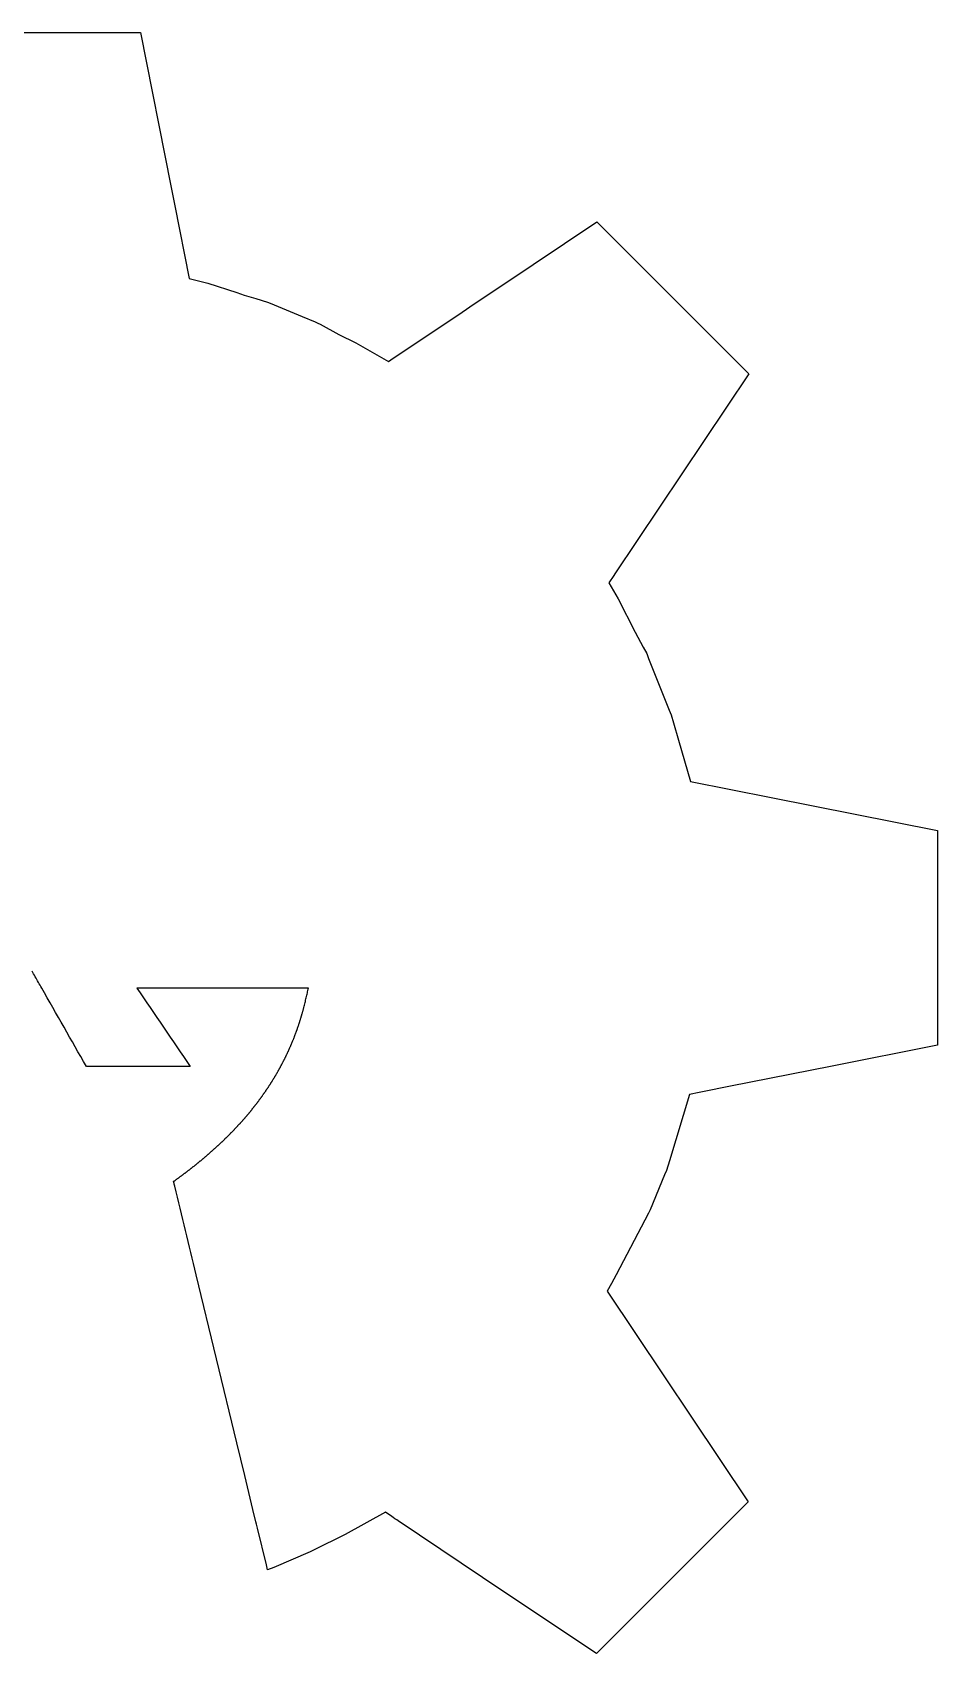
# Model space of a CAD drawing. Extents: x 0.1 to 59.6, y 0.2 to 53.5.
# Drawn here: x 29.8 to 59.6, y 0.2 to 53.5 of the extents above; entities that cross this region are included whole.
import ezdxf

# ---------------------------------------------------------------- set-up
doc = ezdxf.new("R2010")
doc.units = 0
doc.layers.add('BASE', color=7, linetype='CONTINUOUS')

msp = doc.modelspace()

# ---------------------------------------------------------------- linework, layer by layer
at = {"layer": 'BASE', "color": 7}
for p, q in [((28.294, 53.498), (31.536, 53.498)), ((31.536, 53.498), (33.403, 53.498)), ((33.403, 53.498), (34.402, 48.454)), ((34.402, 48.454), (34.533, 47.797)), ((34.533, 47.797), (35.006, 45.41)), ((45.256, 45.152), (48.417, 47.268)), ((48.417, 47.268), (51.929, 43.757)), ((35.006, 45.41), (35.618, 45.252)), ((35.618, 45.252), (36.569, 44.942)), ((36.569, 44.942), (36.814, 44.863)), ((36.814, 44.863), (37.201, 44.745)), ((44.237, 44.471), (45.104, 45.051)), ((45.104, 45.051), (45.256, 45.152)), ((37.201, 44.745), (37.583, 44.63)), ((37.583, 44.63), (37.672, 44.595)), ((37.672, 44.595), (37.8, 44.541)), ((37.8, 44.541), (38.722, 44.157)), ((43.871, 44.225), (44.237, 44.471)), ((38.722, 44.157), (39.15, 43.978)), ((39.15, 43.978), (39.23, 43.941)), ((39.23, 43.941), (39.308, 43.905)), ((39.308, 43.905), (39.93, 43.564)), ((41.716, 42.784), (43.871, 44.225)), ((51.929, 43.757), (52.098, 43.587)), ((39.93, 43.564), (40.48, 43.295)), ((40.48, 43.295), (40.487, 43.29)), ((40.487, 43.29), (41.562, 42.681)), ((52.098, 43.587), (53.409, 42.276)), ((41.562, 42.681), (41.633, 42.728)), ((41.633, 42.728), (41.716, 42.784)), ((53.409, 42.276), (49.007, 35.699)), ((48.969, 35.642), (48.807, 35.4)), ((48.807, 35.4), (49.118, 34.871)), ((49.007, 35.699), (48.969, 35.642)), ((49.118, 34.871), (49.676, 33.772)), ((49.676, 33.772), (49.939, 33.28)), ((49.939, 33.28), (50.051, 33.07)), ((50.051, 33.07), (50.113, 32.913)), ((50.113, 32.913), (50.786, 31.217)), ((50.786, 31.217), (50.852, 31.057)), ((50.852, 31.057), (50.928, 30.8)), ((50.928, 30.8), (51.096, 30.222)), ((51.096, 30.222), (51.489, 28.866)), ((51.489, 28.866), (54.143, 28.34)), ((54.143, 28.34), (59.62, 27.255)), ((59.62, 27.255), (59.62, 25.725)), ((59.62, 25.725), (59.62, 22.074)), ((29.86, 22.586), (29.834, 22.632)), ((29.887, 22.539), (29.86, 22.586)), ((29.913, 22.493), (29.887, 22.539)), ((29.94, 22.446), (29.913, 22.493)), ((29.966, 22.4), (29.94, 22.446)), ((29.993, 22.353), (29.966, 22.4)), ((30.019, 22.307), (29.993, 22.353)), ((30.046, 22.26), (30.019, 22.307)), ((30.072, 22.214), (30.046, 22.26)), ((30.099, 22.167), (30.072, 22.214)), ((30.125, 22.121), (30.099, 22.167)), ((30.152, 22.074), (30.125, 22.121)), ((30.244, 21.913), (30.152, 22.074)), ((30.335, 21.752), (30.244, 21.913)), ((33.487, 22.074), (33.282, 22.074)), ((33.282, 22.074), (33.392, 21.913)), ((33.392, 21.913), (33.501, 21.752)), ((33.693, 22.074), (33.487, 22.074)), ((33.898, 22.074), (33.693, 22.074)), ((34.104, 22.074), (33.898, 22.074)), ((34.309, 22.074), (34.104, 22.074)), ((34.515, 22.074), (34.309, 22.074)), ((34.72, 22.074), (34.515, 22.074)), ((34.926, 22.074), (34.72, 22.074)), ((35.131, 22.074), (34.926, 22.074)), ((35.337, 22.074), (35.131, 22.074)), ((35.542, 22.074), (35.337, 22.074)), ((35.747, 22.074), (35.542, 22.074)), ((35.953, 22.074), (35.747, 22.074)), ((36.158, 22.074), (35.953, 22.074)), ((36.364, 22.074), (36.158, 22.074)), ((36.569, 22.074), (36.364, 22.074)), ((36.713, 22.074), (36.569, 22.074)), ((36.857, 22.074), (36.713, 22.074)), ((37.001, 22.074), (36.857, 22.074)), ((37.145, 22.074), (37.001, 22.074)), ((37.289, 22.074), (37.145, 22.074)), ((37.433, 22.074), (37.289, 22.074)), ((37.578, 22.074), (37.433, 22.074)), ((37.722, 22.074), (37.578, 22.074)), ((37.866, 22.074), (37.722, 22.074)), ((38.01, 22.074), (37.866, 22.074)), ((38.154, 22.074), (38.01, 22.074)), ((38.298, 22.074), (38.154, 22.074)), ((38.442, 22.074), (38.298, 22.074)), ((38.586, 22.074), (38.442, 22.074)), ((38.73, 22.074), (38.586, 22.074)), ((38.873, 22.074), (38.73, 22.074)), ((38.872, 21.835), (38.881, 21.875)), ((38.877, 22.074), (38.873, 22.074)), ((38.88, 22.074), (38.877, 22.074)), ((38.884, 22.074), (38.88, 22.074)), ((38.881, 21.875), (38.891, 21.915)), ((38.887, 22.074), (38.884, 22.074)), ((38.891, 22.074), (38.887, 22.074)), ((38.894, 22.074), (38.891, 22.074)), ((38.891, 21.915), (38.9, 21.955)), ((38.898, 22.074), (38.894, 22.074)), ((38.901, 22.074), (38.898, 22.074)), ((38.9, 21.955), (38.91, 21.994)), ((38.905, 22.074), (38.901, 22.074)), ((38.908, 22.074), (38.905, 22.074)), ((38.912, 22.074), (38.908, 22.074)), ((38.91, 21.994), (38.92, 22.034)), ((38.915, 22.074), (38.912, 22.074)), ((38.919, 22.074), (38.915, 22.074)), ((38.922, 22.074), (38.919, 22.074)), ((38.92, 22.034), (38.929, 22.074)), ((38.926, 22.074), (38.922, 22.074)), ((38.929, 22.074), (38.926, 22.074)), ((59.62, 22.074), (59.62, 20.195)), ((30.427, 21.591), (30.335, 21.752)), ((30.519, 21.43), (30.427, 21.591)), ((30.611, 21.269), (30.519, 21.43)), ((33.501, 21.752), (33.611, 21.591)), ((33.611, 21.591), (33.721, 21.43)), ((33.721, 21.43), (33.83, 21.269)), ((38.743, 21.316), (38.748, 21.331)), ((38.748, 21.331), (38.752, 21.346)), ((38.752, 21.346), (38.756, 21.361)), ((38.756, 21.361), (38.76, 21.376)), ((38.76, 21.376), (38.764, 21.391)), ((38.764, 21.391), (38.768, 21.406)), ((38.768, 21.406), (38.772, 21.421)), ((38.772, 21.421), (38.776, 21.436)), ((38.776, 21.436), (38.785, 21.476)), ((38.785, 21.476), (38.795, 21.516)), ((38.795, 21.516), (38.804, 21.556)), ((38.804, 21.556), (38.814, 21.596)), ((38.814, 21.596), (38.824, 21.635)), ((38.824, 21.635), (38.833, 21.675)), ((38.833, 21.675), (38.843, 21.715)), ((38.843, 21.715), (38.852, 21.755)), ((38.852, 21.755), (38.862, 21.795)), ((38.862, 21.795), (38.872, 21.835)), ((30.703, 21.108), (30.611, 21.269)), ((30.794, 20.947), (30.703, 21.108)), ((30.886, 20.786), (30.794, 20.947)), ((33.83, 21.269), (33.94, 21.108)), ((33.94, 21.108), (34.05, 20.947)), ((34.05, 20.947), (34.159, 20.786)), ((38.576, 20.776), (38.581, 20.791)), ((38.581, 20.791), (38.586, 20.805)), ((38.586, 20.805), (38.59, 20.819)), ((38.59, 20.819), (38.595, 20.834)), ((38.595, 20.834), (38.6, 20.848)), ((38.6, 20.848), (38.605, 20.862)), ((38.605, 20.862), (38.61, 20.877)), ((38.61, 20.877), (38.615, 20.891)), ((38.615, 20.891), (38.619, 20.906)), ((38.619, 20.906), (38.624, 20.92)), ((38.624, 20.92), (38.629, 20.935)), ((38.629, 20.935), (38.633, 20.949)), ((38.633, 20.949), (38.638, 20.963)), ((38.638, 20.963), (38.643, 20.978)), ((38.643, 20.978), (38.647, 20.993)), ((38.647, 20.993), (38.652, 21.007)), ((38.652, 21.007), (38.657, 21.022)), ((38.657, 21.022), (38.661, 21.036)), ((38.661, 21.036), (38.666, 21.051)), ((38.666, 21.051), (38.67, 21.065)), ((38.67, 21.065), (38.675, 21.08)), ((38.675, 21.08), (38.679, 21.095)), ((38.679, 21.095), (38.684, 21.109)), ((38.684, 21.109), (38.688, 21.124)), ((38.688, 21.124), (38.692, 21.139)), ((38.692, 21.139), (38.697, 21.153)), ((38.697, 21.153), (38.701, 21.168)), ((38.701, 21.168), (38.706, 21.183)), ((38.706, 21.183), (38.71, 21.198)), ((38.71, 21.198), (38.714, 21.212)), ((38.714, 21.212), (38.718, 21.227)), ((38.718, 21.227), (38.723, 21.242)), ((38.723, 21.242), (38.727, 21.257)), ((38.727, 21.257), (38.731, 21.272)), ((38.731, 21.272), (38.735, 21.286)), ((38.735, 21.286), (38.739, 21.301)), ((38.739, 21.301), (38.743, 21.316)), ((30.978, 20.624), (30.886, 20.786)), ((31.07, 20.463), (30.978, 20.624)), ((31.162, 20.302), (31.07, 20.463)), ((31.253, 20.141), (31.162, 20.302)), ((34.159, 20.786), (34.269, 20.624)), ((34.269, 20.624), (34.379, 20.463)), ((34.379, 20.463), (34.488, 20.302)), ((34.488, 20.302), (34.598, 20.141)), ((38.372, 20.245), (38.378, 20.259)), ((38.378, 20.259), (38.383, 20.273)), ((38.383, 20.273), (38.389, 20.286)), ((38.389, 20.286), (38.395, 20.3)), ((38.395, 20.3), (38.401, 20.314)), ((38.401, 20.314), (38.406, 20.328)), ((38.406, 20.328), (38.412, 20.341)), ((38.412, 20.341), (38.417, 20.355)), ((38.417, 20.355), (38.423, 20.369)), ((38.423, 20.369), (38.429, 20.383)), ((38.429, 20.383), (38.434, 20.397)), ((38.434, 20.397), (38.44, 20.41)), ((38.44, 20.41), (38.445, 20.424)), ((38.445, 20.424), (38.451, 20.438)), ((38.451, 20.438), (38.456, 20.452)), ((38.456, 20.452), (38.462, 20.466)), ((38.462, 20.466), (38.467, 20.48)), ((38.467, 20.48), (38.472, 20.494)), ((38.472, 20.494), (38.478, 20.508)), ((38.478, 20.508), (38.483, 20.522)), ((38.483, 20.522), (38.488, 20.536)), ((38.488, 20.536), (38.494, 20.55)), ((38.494, 20.55), (38.499, 20.564)), ((38.499, 20.564), (38.504, 20.578)), ((38.504, 20.578), (38.509, 20.592)), ((38.509, 20.592), (38.515, 20.606)), ((38.515, 20.606), (38.52, 20.62)), ((38.52, 20.62), (38.525, 20.634)), ((38.525, 20.634), (38.53, 20.649)), ((38.53, 20.649), (38.535, 20.663)), ((38.535, 20.663), (38.541, 20.677)), ((38.541, 20.677), (38.546, 20.691)), ((38.546, 20.691), (38.551, 20.705)), ((38.551, 20.705), (38.556, 20.719)), ((38.556, 20.719), (38.561, 20.734)), ((38.561, 20.734), (38.566, 20.748)), ((38.566, 20.748), (38.571, 20.762)), ((38.571, 20.762), (38.576, 20.776)), ((31.345, 19.98), (31.253, 20.141)), ((31.437, 19.819), (31.345, 19.98)), ((31.529, 19.658), (31.437, 19.819)), ((34.598, 20.141), (34.708, 19.98)), ((34.708, 19.98), (34.817, 19.819)), ((34.817, 19.819), (34.927, 19.658)), ((38.131, 19.724), (38.138, 19.737)), ((38.138, 19.737), (38.144, 19.75)), ((38.144, 19.75), (38.151, 19.763)), ((38.151, 19.763), (38.157, 19.776)), ((38.157, 19.776), (38.164, 19.789)), ((38.164, 19.789), (38.17, 19.802)), ((38.17, 19.802), (38.177, 19.816)), ((38.177, 19.816), (38.183, 19.829)), ((38.183, 19.829), (38.189, 19.842)), ((38.189, 19.842), (38.196, 19.855)), ((38.196, 19.855), (38.202, 19.868)), ((38.202, 19.868), (38.209, 19.882)), ((38.209, 19.882), (38.215, 19.895)), ((38.215, 19.895), (38.221, 19.908)), ((38.221, 19.908), (38.227, 19.922)), ((38.227, 19.922), (38.234, 19.935)), ((38.234, 19.935), (38.24, 19.948)), ((38.24, 19.948), (38.246, 19.961)), ((38.246, 19.961), (38.252, 19.975)), ((38.252, 19.975), (38.259, 19.988)), ((38.259, 19.988), (38.265, 20.002)), ((38.265, 20.002), (38.271, 20.015)), ((38.271, 20.015), (38.277, 20.028)), ((38.277, 20.028), (38.283, 20.042)), ((38.283, 20.042), (38.289, 20.055)), ((38.289, 20.055), (38.295, 20.069)), ((38.295, 20.069), (38.301, 20.082)), ((38.301, 20.082), (38.307, 20.096)), ((38.307, 20.096), (38.313, 20.109)), ((38.313, 20.109), (38.319, 20.123)), ((38.319, 20.123), (38.325, 20.136)), ((38.325, 20.136), (38.331, 20.15)), ((38.331, 20.15), (38.337, 20.163)), ((38.337, 20.163), (38.343, 20.177)), ((38.343, 20.177), (38.349, 20.191)), ((38.349, 20.191), (38.355, 20.204)), ((38.355, 20.204), (38.36, 20.218)), ((38.36, 20.218), (38.366, 20.232)), ((38.366, 20.232), (38.372, 20.245)), ((59.62, 20.195), (56.094, 19.496)), ((31.621, 19.497), (31.529, 19.658)), ((31.834, 19.497), (31.621, 19.497)), ((32.048, 19.497), (31.834, 19.497)), ((32.261, 19.497), (32.048, 19.497)), ((32.475, 19.497), (32.261, 19.497)), ((32.688, 19.497), (32.475, 19.497)), ((32.902, 19.497), (32.688, 19.497)), ((33.115, 19.497), (32.902, 19.497)), ((33.329, 19.497), (33.115, 19.497)), ((33.542, 19.497), (33.329, 19.497)), ((33.756, 19.497), (33.542, 19.497)), ((33.969, 19.497), (33.756, 19.497)), ((34.183, 19.497), (33.969, 19.497)), ((34.396, 19.497), (34.183, 19.497)), ((34.61, 19.497), (34.396, 19.497)), ((34.823, 19.497), (34.61, 19.497)), ((35.036, 19.497), (34.823, 19.497)), ((34.927, 19.658), (35.036, 19.497)), ((37.838, 19.187), (37.845, 19.2)), ((37.845, 19.2), (37.852, 19.212)), ((37.852, 19.212), (37.86, 19.225)), ((37.86, 19.225), (37.867, 19.237)), ((37.867, 19.237), (37.874, 19.25)), ((37.874, 19.25), (37.882, 19.262)), ((37.882, 19.262), (37.889, 19.275)), ((37.889, 19.275), (37.896, 19.287)), ((37.896, 19.287), (37.903, 19.3)), ((37.903, 19.3), (37.911, 19.313)), ((37.911, 19.313), (37.918, 19.325)), ((37.918, 19.325), (37.925, 19.338)), ((37.925, 19.338), (37.932, 19.351)), ((37.932, 19.351), (37.939, 19.363)), ((37.939, 19.363), (37.946, 19.376)), ((37.946, 19.376), (37.954, 19.389)), ((37.954, 19.389), (37.961, 19.401)), ((37.961, 19.401), (37.968, 19.414)), ((37.968, 19.414), (37.975, 19.427)), ((37.975, 19.427), (37.982, 19.439)), ((37.982, 19.439), (37.989, 19.452)), ((37.989, 19.452), (37.996, 19.465)), ((37.996, 19.465), (38.003, 19.478)), ((38.003, 19.478), (38.01, 19.491)), ((38.01, 19.491), (38.017, 19.503)), ((38.017, 19.503), (38.023, 19.516)), ((38.023, 19.516), (38.03, 19.529)), ((38.03, 19.529), (38.037, 19.542)), ((38.037, 19.542), (38.044, 19.555)), ((38.044, 19.555), (38.051, 19.568)), ((38.051, 19.568), (38.058, 19.581)), ((38.058, 19.581), (38.064, 19.594)), ((38.064, 19.594), (38.071, 19.607)), ((38.071, 19.607), (38.078, 19.619)), ((38.078, 19.619), (38.085, 19.632)), ((38.085, 19.632), (38.091, 19.645)), ((38.091, 19.645), (38.098, 19.658)), ((38.098, 19.658), (38.105, 19.671)), ((38.105, 19.671), (38.111, 19.684)), ((38.111, 19.684), (38.118, 19.697)), ((38.118, 19.697), (38.125, 19.711)), ((38.125, 19.711), (38.131, 19.724)), ((56.094, 19.496), (54.143, 19.11)), ((37.494, 18.652), (37.502, 18.664)), ((37.502, 18.664), (37.511, 18.676)), ((37.511, 18.676), (37.519, 18.688)), ((37.519, 18.688), (37.527, 18.7)), ((37.527, 18.7), (37.535, 18.711)), ((37.535, 18.711), (37.543, 18.723)), ((37.543, 18.723), (37.551, 18.735)), ((37.551, 18.735), (37.559, 18.747)), ((37.559, 18.747), (37.567, 18.759)), ((37.567, 18.759), (37.575, 18.771)), ((37.575, 18.771), (37.583, 18.783)), ((37.583, 18.783), (37.591, 18.795)), ((37.591, 18.795), (37.599, 18.807)), ((37.599, 18.807), (37.607, 18.819)), ((37.607, 18.819), (37.615, 18.831)), ((37.615, 18.831), (37.623, 18.844)), ((37.623, 18.844), (37.631, 18.856)), ((37.631, 18.856), (37.639, 18.868)), ((37.639, 18.868), (37.647, 18.88)), ((37.647, 18.88), (37.655, 18.892)), ((37.655, 18.892), (37.663, 18.904)), ((37.663, 18.904), (37.67, 18.916)), ((37.67, 18.916), (37.678, 18.928)), ((37.678, 18.928), (37.686, 18.941)), ((37.686, 18.941), (37.694, 18.953)), ((37.694, 18.953), (37.702, 18.965)), ((37.702, 18.965), (37.709, 18.977)), ((37.709, 18.977), (37.717, 18.99)), ((37.717, 18.99), (37.725, 19.002)), ((37.725, 19.002), (37.732, 19.014)), ((37.732, 19.014), (37.74, 19.026)), ((37.74, 19.026), (37.748, 19.039)), ((37.748, 19.039), (37.755, 19.051)), ((37.755, 19.051), (37.763, 19.063)), ((37.763, 19.063), (37.77, 19.076)), ((37.77, 19.076), (37.778, 19.088)), ((37.778, 19.088), (37.785, 19.1)), ((37.785, 19.1), (37.793, 19.113)), ((37.793, 19.113), (37.8, 19.125)), ((37.8, 19.125), (37.808, 19.137)), ((37.808, 19.137), (37.815, 19.15)), ((37.815, 19.15), (37.823, 19.162)), ((37.823, 19.162), (37.83, 19.175)), ((37.83, 19.175), (37.838, 19.187)), ((51.945, 18.674), (51.782, 18.642)), ((52.757, 18.835), (51.945, 18.674)), ((54.143, 19.11), (52.757, 18.835)), ((37.098, 18.12), (37.107, 18.131)), ((37.107, 18.131), (37.116, 18.143)), ((37.116, 18.143), (37.125, 18.154)), ((37.125, 18.154), (37.134, 18.165)), ((37.134, 18.165), (37.143, 18.177)), ((37.143, 18.177), (37.152, 18.188)), ((37.152, 18.188), (37.161, 18.199)), ((37.161, 18.199), (37.17, 18.211)), ((37.17, 18.211), (37.179, 18.222)), ((37.179, 18.222), (37.187, 18.233)), ((37.187, 18.233), (37.196, 18.245)), ((37.196, 18.245), (37.205, 18.256)), ((37.205, 18.256), (37.214, 18.268)), ((37.214, 18.268), (37.223, 18.279)), ((37.223, 18.279), (37.231, 18.291)), ((37.231, 18.291), (37.24, 18.302)), ((37.24, 18.302), (37.249, 18.313)), ((37.249, 18.313), (37.258, 18.325)), ((37.258, 18.325), (37.266, 18.336)), ((37.266, 18.336), (37.275, 18.348)), ((37.275, 18.348), (37.284, 18.36)), ((37.284, 18.36), (37.292, 18.371)), ((37.292, 18.371), (37.301, 18.383)), ((37.301, 18.383), (37.309, 18.394)), ((37.309, 18.394), (37.318, 18.406)), ((37.318, 18.406), (37.327, 18.417)), ((37.327, 18.417), (37.335, 18.429)), ((37.335, 18.429), (37.344, 18.441)), ((37.344, 18.441), (37.352, 18.452)), ((37.352, 18.452), (37.361, 18.464)), ((37.361, 18.464), (37.369, 18.476)), ((37.369, 18.476), (37.378, 18.487)), ((37.378, 18.487), (37.386, 18.499)), ((37.386, 18.499), (37.395, 18.511)), ((37.395, 18.511), (37.403, 18.522)), ((37.403, 18.522), (37.411, 18.534)), ((37.411, 18.534), (37.42, 18.546)), ((37.42, 18.546), (37.428, 18.558)), ((37.428, 18.558), (37.436, 18.569)), ((37.436, 18.569), (37.445, 18.581)), ((37.445, 18.581), (37.453, 18.593)), ((37.453, 18.593), (37.461, 18.605)), ((37.461, 18.605), (37.47, 18.616)), ((37.47, 18.616), (37.478, 18.628)), ((37.478, 18.628), (37.486, 18.64)), ((37.486, 18.64), (37.494, 18.652)), ((51.465, 18.579), (50.8, 16.397)), ((51.782, 18.642), (51.465, 18.579)), ((36.637, 17.582), (36.647, 17.593)), ((36.647, 17.593), (36.657, 17.604)), ((36.657, 17.604), (36.667, 17.614)), ((36.667, 17.614), (36.676, 17.625)), ((36.676, 17.625), (36.686, 17.636)), ((36.686, 17.636), (36.696, 17.647)), ((36.696, 17.647), (36.706, 17.657)), ((36.706, 17.657), (36.715, 17.668)), ((36.715, 17.668), (36.725, 17.679)), ((36.725, 17.679), (36.735, 17.69)), ((36.735, 17.69), (36.744, 17.701)), ((36.744, 17.701), (36.754, 17.711)), ((36.754, 17.711), (36.763, 17.722)), ((36.763, 17.722), (36.773, 17.733)), ((36.773, 17.733), (36.783, 17.744)), ((36.783, 17.744), (36.792, 17.755)), ((36.792, 17.755), (36.802, 17.766)), ((36.802, 17.766), (36.811, 17.777)), ((36.811, 17.777), (36.821, 17.787)), ((36.821, 17.787), (36.83, 17.798)), ((36.83, 17.798), (36.84, 17.809)), ((36.84, 17.809), (36.849, 17.82)), ((36.849, 17.82), (36.859, 17.831)), ((36.859, 17.831), (36.868, 17.842)), ((36.868, 17.842), (36.877, 17.853)), ((36.877, 17.853), (36.887, 17.864)), ((36.887, 17.864), (36.896, 17.875)), ((36.896, 17.875), (36.905, 17.886)), ((36.905, 17.886), (36.915, 17.897)), ((36.915, 17.897), (36.924, 17.908)), ((36.924, 17.908), (36.933, 17.919)), ((36.933, 17.919), (36.943, 17.93)), ((36.943, 17.93), (36.952, 17.941)), ((36.952, 17.941), (36.961, 17.952)), ((36.961, 17.952), (36.971, 17.963)), ((36.971, 17.963), (36.98, 17.975)), ((36.98, 17.975), (36.989, 17.986)), ((36.989, 17.986), (36.998, 17.997)), ((36.998, 17.997), (37.007, 18.008)), ((37.007, 18.008), (37.017, 18.019)), ((37.017, 18.019), (37.026, 18.03)), ((37.026, 18.03), (37.035, 18.041)), ((37.035, 18.041), (37.044, 18.053)), ((37.044, 18.053), (37.053, 18.064)), ((37.053, 18.064), (37.062, 18.075)), ((37.062, 18.075), (37.071, 18.086)), ((37.071, 18.086), (37.08, 18.098)), ((37.08, 18.098), (37.089, 18.109)), ((37.089, 18.109), (37.098, 18.12)), ((36.118, 17.052), (36.129, 17.062)), ((36.129, 17.062), (36.14, 17.072)), ((36.14, 17.072), (36.15, 17.083)), ((36.15, 17.083), (36.161, 17.093)), ((36.161, 17.093), (36.171, 17.103)), ((36.171, 17.103), (36.181, 17.113)), ((36.181, 17.113), (36.192, 17.123)), ((36.192, 17.123), (36.202, 17.134)), ((36.202, 17.134), (36.213, 17.144)), ((36.213, 17.144), (36.223, 17.154)), ((36.223, 17.154), (36.234, 17.164)), ((36.234, 17.164), (36.244, 17.174)), ((36.244, 17.174), (36.254, 17.185)), ((36.254, 17.185), (36.265, 17.195)), ((36.265, 17.195), (36.275, 17.205)), ((36.275, 17.205), (36.285, 17.215)), ((36.285, 17.215), (36.296, 17.226)), ((36.296, 17.226), (36.306, 17.236)), ((36.306, 17.236), (36.316, 17.246)), ((36.316, 17.246), (36.327, 17.257)), ((36.327, 17.257), (36.337, 17.267)), ((36.337, 17.267), (36.347, 17.277)), ((36.347, 17.277), (36.357, 17.288)), ((36.357, 17.288), (36.367, 17.298)), ((36.367, 17.298), (36.378, 17.309)), ((36.378, 17.309), (36.388, 17.319)), ((36.388, 17.319), (36.398, 17.329)), ((36.398, 17.329), (36.408, 17.34)), ((36.408, 17.34), (36.418, 17.35)), ((36.418, 17.35), (36.428, 17.361)), ((36.428, 17.361), (36.439, 17.371)), ((36.439, 17.371), (36.449, 17.381)), ((36.449, 17.381), (36.459, 17.392)), ((36.459, 17.392), (36.469, 17.402)), ((36.469, 17.402), (36.479, 17.413)), ((36.479, 17.413), (36.489, 17.423)), ((36.489, 17.423), (36.499, 17.434)), ((36.499, 17.434), (36.509, 17.444)), ((36.509, 17.444), (36.519, 17.455)), ((36.519, 17.455), (36.529, 17.466)), ((36.529, 17.466), (36.539, 17.476)), ((36.539, 17.476), (36.549, 17.487)), ((36.549, 17.487), (36.559, 17.497)), ((36.559, 17.497), (36.569, 17.508)), ((36.569, 17.508), (36.578, 17.518)), ((36.578, 17.518), (36.588, 17.529)), ((36.588, 17.529), (36.598, 17.54)), ((36.598, 17.54), (36.608, 17.55)), ((36.608, 17.55), (36.618, 17.561)), ((36.618, 17.561), (36.628, 17.572)), ((36.628, 17.572), (36.637, 17.582)), ((35.529, 16.521), (35.54, 16.531)), ((35.54, 16.531), (35.551, 16.54)), ((35.551, 16.54), (35.563, 16.55)), ((35.563, 16.55), (35.574, 16.559)), ((35.574, 16.559), (35.585, 16.569)), ((35.585, 16.569), (35.596, 16.579)), ((35.596, 16.579), (35.607, 16.588)), ((35.607, 16.588), (35.619, 16.598)), ((35.619, 16.598), (35.63, 16.608)), ((35.63, 16.608), (35.641, 16.617)), ((35.641, 16.617), (35.652, 16.627)), ((35.652, 16.627), (35.663, 16.637)), ((35.663, 16.637), (35.674, 16.646)), ((35.674, 16.646), (35.685, 16.656)), ((35.685, 16.656), (35.696, 16.666)), ((35.696, 16.666), (35.708, 16.675)), ((35.708, 16.675), (35.719, 16.685)), ((35.719, 16.685), (35.73, 16.695)), ((35.73, 16.695), (35.741, 16.705)), ((35.741, 16.705), (35.752, 16.714)), ((35.752, 16.714), (35.763, 16.724)), ((35.763, 16.724), (35.774, 16.734)), ((35.774, 16.734), (35.785, 16.744)), ((35.785, 16.744), (35.796, 16.753)), ((35.796, 16.753), (35.807, 16.763)), ((35.807, 16.763), (35.818, 16.773)), ((35.818, 16.773), (35.829, 16.783)), ((35.829, 16.783), (35.839, 16.793)), ((35.839, 16.793), (35.85, 16.803)), ((35.85, 16.803), (35.861, 16.812)), ((35.861, 16.812), (35.872, 16.822)), ((35.872, 16.822), (35.883, 16.832)), ((35.883, 16.832), (35.894, 16.842)), ((35.894, 16.842), (35.905, 16.852)), ((35.905, 16.852), (35.915, 16.862)), ((35.915, 16.862), (35.926, 16.872)), ((35.926, 16.872), (35.937, 16.882)), ((35.937, 16.882), (35.948, 16.892)), ((35.948, 16.892), (35.959, 16.902)), ((35.959, 16.902), (35.969, 16.912)), ((35.969, 16.912), (35.98, 16.922)), ((35.98, 16.922), (35.991, 16.932)), ((35.991, 16.932), (36.002, 16.942)), ((36.002, 16.942), (36.012, 16.952)), ((36.012, 16.952), (36.023, 16.962)), ((36.023, 16.962), (36.034, 16.972)), ((36.034, 16.972), (36.044, 16.982)), ((36.044, 16.982), (36.055, 16.992)), ((36.055, 16.992), (36.066, 17.002)), ((36.066, 17.002), (36.076, 17.012)), ((36.076, 17.012), (36.087, 17.022)), ((36.087, 17.022), (36.097, 17.032)), ((36.097, 17.032), (36.108, 17.042)), ((36.108, 17.042), (36.118, 17.052)), ((34.866, 15.991), (34.878, 16)), ((34.878, 16), (34.89, 16.009)), ((34.89, 16.009), (34.902, 16.018)), ((34.902, 16.018), (34.914, 16.027)), ((34.914, 16.027), (34.926, 16.036)), ((34.926, 16.036), (34.938, 16.045)), ((34.938, 16.045), (34.949, 16.054)), ((34.949, 16.054), (34.961, 16.063)), ((34.961, 16.063), (34.973, 16.072)), ((34.973, 16.072), (34.985, 16.082)), ((34.985, 16.082), (34.997, 16.091)), ((34.997, 16.091), (35.009, 16.1)), ((35.009, 16.1), (35.021, 16.109)), ((35.021, 16.109), (35.032, 16.118)), ((35.032, 16.118), (35.044, 16.127)), ((35.044, 16.127), (35.056, 16.137)), ((35.056, 16.137), (35.068, 16.146)), ((35.068, 16.146), (35.079, 16.155)), ((35.079, 16.155), (35.091, 16.164)), ((35.091, 16.164), (35.103, 16.173)), ((35.103, 16.173), (35.115, 16.183)), ((35.115, 16.183), (35.126, 16.192)), ((35.126, 16.192), (35.138, 16.201)), ((35.138, 16.201), (35.15, 16.21)), ((35.15, 16.21), (35.162, 16.22)), ((35.162, 16.22), (35.173, 16.229)), ((35.173, 16.229), (35.185, 16.238)), ((35.185, 16.238), (35.196, 16.247)), ((35.196, 16.247), (35.208, 16.257)), ((35.208, 16.257), (35.22, 16.266)), ((35.22, 16.266), (35.231, 16.275)), ((35.231, 16.275), (35.243, 16.285)), ((35.243, 16.285), (35.255, 16.294)), ((35.255, 16.294), (35.266, 16.303)), ((35.266, 16.303), (35.278, 16.313)), ((35.278, 16.313), (35.289, 16.322)), ((35.289, 16.322), (35.301, 16.332)), ((35.301, 16.332), (35.312, 16.341)), ((35.312, 16.341), (35.324, 16.35)), ((35.324, 16.35), (35.335, 16.36)), ((35.335, 16.36), (35.347, 16.369)), ((35.347, 16.369), (35.358, 16.379)), ((35.358, 16.379), (35.37, 16.388)), ((35.37, 16.388), (35.381, 16.397)), ((35.381, 16.397), (35.393, 16.407)), ((35.393, 16.407), (35.404, 16.416)), ((35.404, 16.416), (35.415, 16.426)), ((35.415, 16.426), (35.427, 16.435)), ((35.427, 16.435), (35.438, 16.445)), ((35.438, 16.445), (35.45, 16.454)), ((35.45, 16.454), (35.461, 16.464)), ((35.461, 16.464), (35.472, 16.473)), ((35.472, 16.473), (35.484, 16.483)), ((35.484, 16.483), (35.495, 16.492)), ((35.495, 16.492), (35.506, 16.502)), ((35.506, 16.502), (35.518, 16.511)), ((35.518, 16.511), (35.529, 16.521)), ((50.703, 16.079), (50.641, 15.933)), ((50.8, 16.397), (50.703, 16.079)), ((34.49, 15.714), (34.502, 15.723)), ((34.492, 15.704), (34.49, 15.714)), ((34.495, 15.695), (34.492, 15.704)), ((34.497, 15.685), (34.495, 15.695)), ((34.499, 15.675), (34.497, 15.685)), ((34.502, 15.666), (34.499, 15.675)), ((34.502, 15.723), (34.514, 15.732)), ((34.504, 15.656), (34.502, 15.666)), ((34.507, 15.646), (34.504, 15.656)), ((34.509, 15.636), (34.507, 15.646)), ((34.511, 15.627), (34.509, 15.636)), ((34.514, 15.617), (34.511, 15.627)), ((34.514, 15.732), (34.527, 15.74)), ((34.516, 15.607), (34.514, 15.617)), ((34.519, 15.598), (34.516, 15.607)), ((34.521, 15.588), (34.519, 15.598)), ((34.523, 15.578), (34.521, 15.588)), ((34.526, 15.569), (34.523, 15.578)), ((34.528, 15.559), (34.526, 15.569)), ((34.527, 15.74), (34.539, 15.749)), ((34.572, 15.377), (34.528, 15.559)), ((34.539, 15.749), (34.551, 15.758)), ((34.551, 15.758), (34.563, 15.767)), ((34.563, 15.767), (34.576, 15.776)), ((34.576, 15.776), (34.588, 15.785)), ((34.588, 15.785), (34.6, 15.794)), ((34.6, 15.794), (34.612, 15.802)), ((34.612, 15.802), (34.624, 15.811)), ((34.624, 15.811), (34.637, 15.82)), ((34.637, 15.82), (34.649, 15.829)), ((34.649, 15.829), (34.661, 15.838)), ((34.661, 15.838), (34.673, 15.847)), ((34.673, 15.847), (34.685, 15.856)), ((34.685, 15.856), (34.697, 15.865)), ((34.697, 15.865), (34.709, 15.874)), ((34.709, 15.874), (34.722, 15.883)), ((34.722, 15.883), (34.734, 15.892)), ((34.734, 15.892), (34.746, 15.901)), ((34.746, 15.901), (34.758, 15.91)), ((34.758, 15.91), (34.77, 15.918)), ((34.77, 15.918), (34.782, 15.927)), ((34.782, 15.927), (34.794, 15.936)), ((34.794, 15.936), (34.806, 15.945)), ((34.806, 15.945), (34.818, 15.954)), ((34.818, 15.954), (34.83, 15.964)), ((34.83, 15.964), (34.842, 15.973)), ((34.842, 15.973), (34.854, 15.982)), ((34.854, 15.982), (34.866, 15.991)), ((50.641, 15.933), (50.17, 14.786)), ((34.616, 15.195), (34.572, 15.377)), ((34.66, 15.013), (34.616, 15.195)), ((34.704, 14.832), (34.66, 15.013)), ((34.748, 14.65), (34.704, 14.832)), ((34.792, 14.468), (34.748, 14.65)), ((34.836, 14.286), (34.792, 14.468)), ((50.112, 14.676), (49.045, 12.649)), ((50.17, 14.786), (50.112, 14.676)), ((34.88, 14.104), (34.836, 14.286)), ((34.924, 13.922), (34.88, 14.104)), ((34.968, 13.74), (34.924, 13.922)), ((35.012, 13.559), (34.968, 13.74)), ((35.056, 13.377), (35.012, 13.559)), ((35.1, 13.195), (35.056, 13.377)), ((35.144, 13.013), (35.1, 13.195)), ((35.188, 12.831), (35.144, 13.013)), ((35.232, 12.649), (35.188, 12.831)), ((36.569, 7.122), (35.232, 12.649)), ((48.889, 12.354), (48.756, 12.103)), ((49.045, 12.649), (48.889, 12.354)), ((48.756, 12.103), (53.389, 5.183)), ((36.829, 6.048), (36.569, 7.122)), ((37.098, 4.931), (36.829, 6.048)), ((37.197, 4.524), (37.098, 4.931)), ((41.458, 4.835), (40.138, 4.11)), ((41.668, 4.694), (41.458, 4.835)), ((53.389, 5.183), (48.397, 0.19)), ((37.216, 4.447), (37.198, 4.523)), ((37.248, 4.316), (37.216, 4.447)), ((37.541, 3.104), (37.248, 4.316)), ((41.713, 4.665), (41.668, 4.694)), ((41.772, 4.625), (41.713, 4.665)), ((41.832, 4.585), (41.772, 4.625)), ((41.881, 4.552), (41.832, 4.585)), ((45.356, 2.225), (41.881, 4.552)), ((40.137, 4.109), (39.097, 3.595)), ((40.138, 4.11), (40.137, 4.109)), ((38.98, 3.537), (37.785, 3.024)), ((39.097, 3.595), (38.98, 3.537)), ((37.579, 2.945), (37.541, 3.104)), ((37.785, 3.024), (37.579, 2.945)), ((37.579, 2.945), (37.579, 2.945)), ((48.397, 0.19), (45.356, 2.225))]:
    msp.add_line(p, q, dxfattribs=at)

doc.saveas('drawing.dxf')
